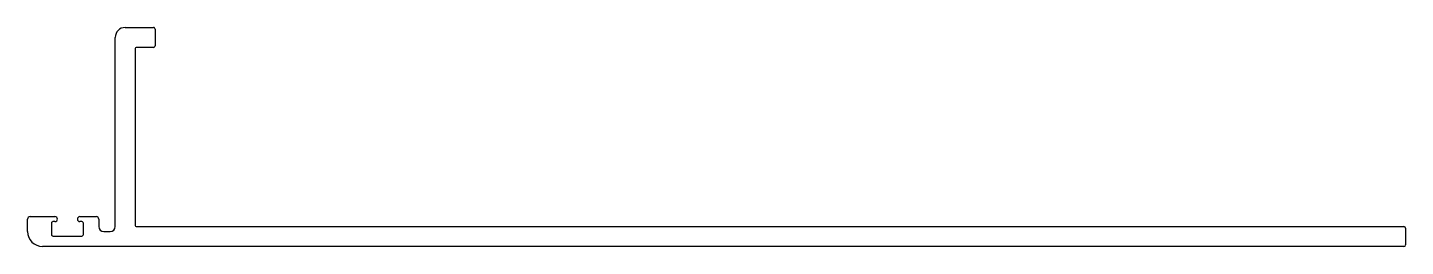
# Model space of a CAD drawing. Extents: x 614 to 891, y 767 to 811.
import ezdxf

# ---------------------------------------------------------------- set-up
doc = ezdxf.new("R2010")
doc.units = 0
doc.layers.get('0').update_dxf_attribs({"linetype": 'CONTINUOUS'})

msp = doc.modelspace()

# ---------------------------------------------------------------- linework, layer by layer
for p, q in [((633.99, 811.19), (639.69, 811.19)), ((639.99, 810.89), (639.99, 807.49)), ((631.99, 771.19), (631.99, 809.19)), ((635.99, 806.89), (635.99, 771.49)), ((639.69, 807.19), (636.29, 807.19)), ((614.39, 770.19), (614.39, 772.69)), ((614.89, 773.19), (619.89, 773.19)), ((619.19, 771.89), (619.19, 769.59)), ((619.89, 772.19), (619.49, 772.19)), ((624.89, 773.19), (628.19, 773.19)), ((625.29, 772.19), (624.89, 772.19)), ((625.59, 769.59), (625.59, 771.89)), ((628.69, 772.69), (628.69, 771.19)), ((619.49, 769.29), (625.29, 769.29)), ((629.69, 770.19), (630.99, 770.19)), ((636.29, 771.19), (890.69, 771.19)), ((890.99, 770.89), (890.99, 767.49)), ((890.69, 767.19), (617.39, 767.19))]:
    msp.add_line(p, q)
for centre, radius, start, end in [((633.99, 809.19), 2, 90, 180), ((639.69, 810.89), 0.3, 0.0023, 90.0093), ((636.29, 806.89), 0.3, 89.9907, 179.9977), ((639.69, 807.49), 0.3, 269.9907, 0), ((614.89, 772.69), 0.5, 90, 180), ((619.49, 771.89), 0.3, 89.9907, 179.9977), ((619.89, 772.69), 0.5, 270, 90), ((624.89, 772.69), 0.5, 90, 270), ((625.29, 771.89), 0.3, 0.0023, 90.0093), ((628.19, 772.69), 0.5, 360, 90), ((617.39, 770.19), 3, 180, 270), ((619.49, 769.59), 0.3, 180, 270.0093), ((625.29, 769.59), 0.3, 269.9907, 0), ((629.69, 771.19), 1, 180, 270), ((630.99, 771.19), 1, 270, 360), ((636.29, 771.49), 0.3, 180, 270.0093), ((890.69, 770.89), 0.3, 0, 90), ((890.69, 767.49), 0.3, 270, 0)]:
    msp.add_arc(centre, radius, start, end)

doc.saveas('drawing.dxf')
